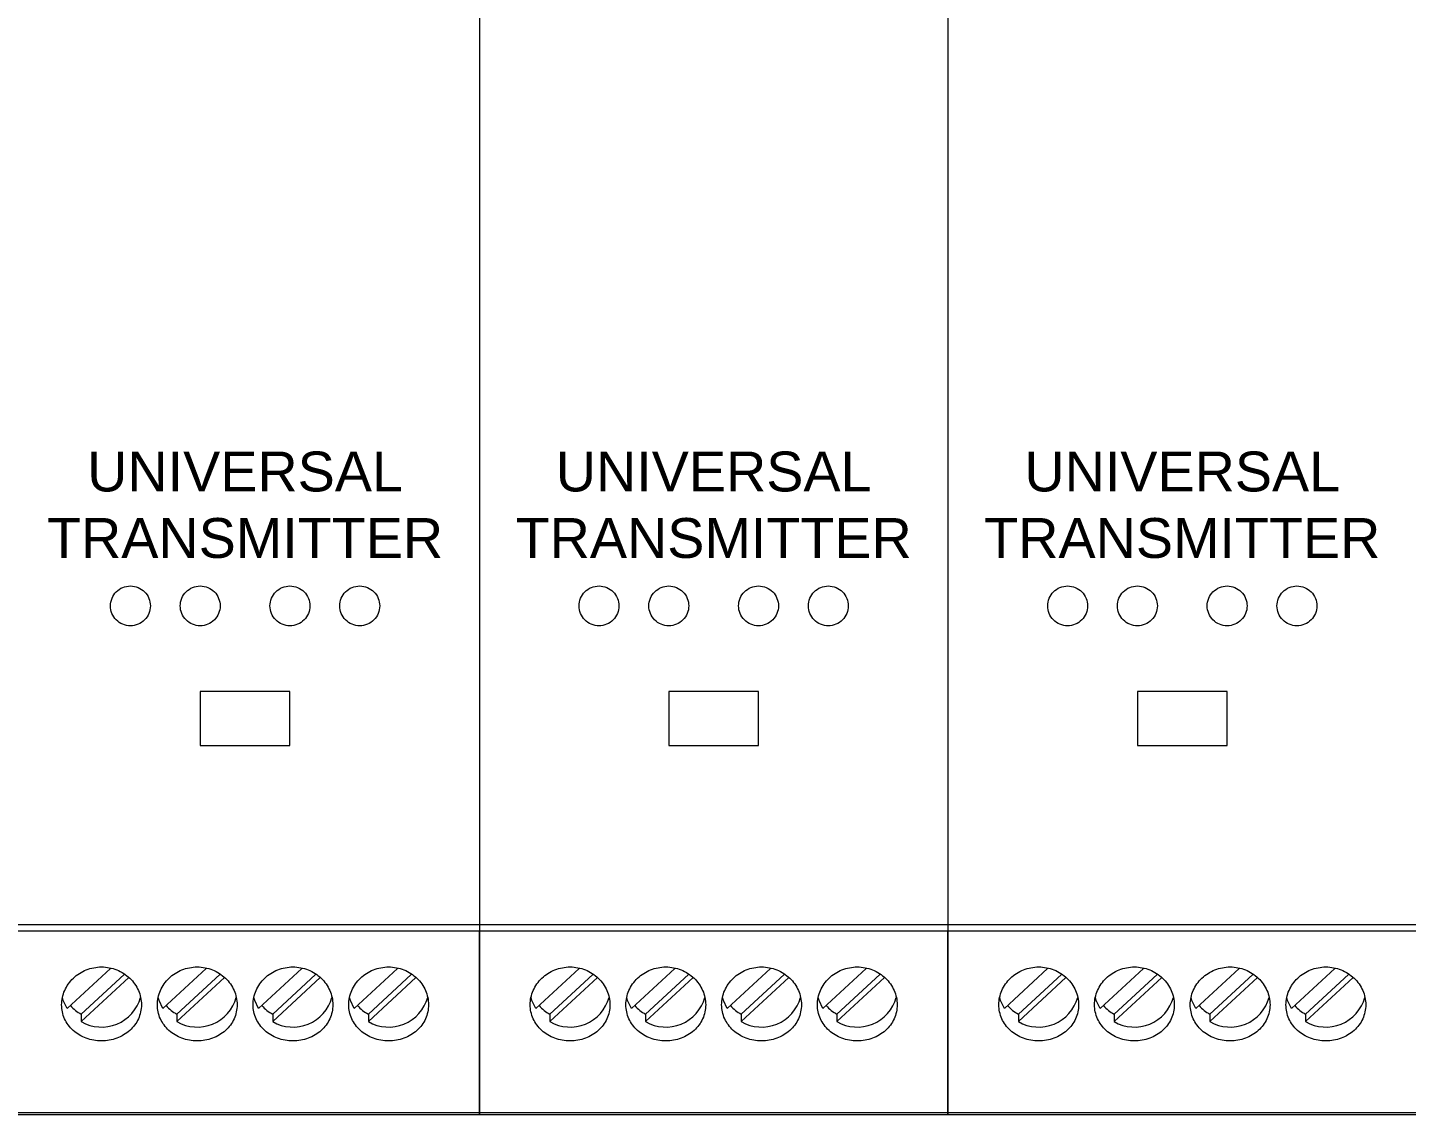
# Model space of a CAD drawing. Header units: millimetres. Extents: x 4137 to 6698, y 1400 to 3585.
# Drawn here: x 5563 to 5632.1, y 2436.8 to 2491.3 of the extents above; entities that cross this region are included whole.
import ezdxf

# ---------------------------------------------------------------- set-up
doc = ezdxf.new("R2010")
doc.units = ezdxf.units.MM
doc.layers.add('000-PI-Oprema', color=30, linetype='Continuous', lineweight=5)
doc.styles.get("Standard").update_dxf_attribs({"font": 'arial.ttf'})

msp = doc.modelspace()

# ---------------------------------------------------------------- linework, layer by layer
at = {"layer": '000-PI-Oprema', "color": 0, "linetype": 'ByBlock', "lineweight": 0}
for p, q in [((5585.645, 2525.704), (5585.645, 2446.278)), ((5585.645, 2525.704), (5585.645, 2446.278)), ((5609.145, 2525.704), (5609.145, 2446.278)), ((5609.145, 2525.704), (5609.145, 2446.278)), ((5576.145, 2457.978), (5571.645, 2457.978)), ((5571.645, 2457.978), (5571.645, 2455.278)), ((5576.145, 2455.278), (5576.145, 2457.978)), ((5599.645, 2457.978), (5595.145, 2457.978)), ((5595.145, 2457.978), (5595.145, 2455.278)), ((5599.645, 2455.278), (5599.645, 2457.978)), ((5623.145, 2457.978), (5618.645, 2457.978)), ((5618.645, 2457.978), (5618.645, 2455.278)), ((5623.145, 2455.278), (5623.145, 2457.978)), ((5571.645, 2455.278), (5576.145, 2455.278)), ((5595.145, 2455.278), (5599.645, 2455.278)), ((5618.645, 2455.278), (5623.145, 2455.278)), ((5585.645, 2446.278), (5562.145, 2446.278)), ((5562.145, 2445.978), (5585.645, 2445.978)), ((5585.645, 2446.278), (5585.645, 2445.978)), ((5609.145, 2446.278), (5585.645, 2446.278)), ((5585.645, 2446.278), (5585.645, 2445.978)), ((5585.645, 2436.878), (5585.645, 2445.978)), ((5585.645, 2445.978), (5585.645, 2436.878)), ((5585.645, 2445.978), (5609.145, 2445.978)), ((5609.145, 2446.278), (5609.145, 2445.978)), ((5632.645, 2446.278), (5609.145, 2446.278)), ((5609.145, 2446.278), (5609.145, 2445.978)), ((5609.145, 2436.878), (5609.145, 2445.978)), ((5609.145, 2445.978), (5609.145, 2436.878)), ((5609.145, 2445.978), (5632.645, 2445.978)), ((5564.972, 2442.085), (5567.143, 2444.098)), ((5567.831, 2443.799), (5565.679, 2441.804)), ((5569.772, 2442.085), (5571.943, 2444.098)), ((5572.631, 2443.799), (5570.479, 2441.804)), ((5574.572, 2442.085), (5576.743, 2444.098)), ((5577.431, 2443.799), (5575.279, 2441.804)), ((5579.372, 2442.085), (5581.543, 2444.098)), ((5582.231, 2443.799), (5580.079, 2441.804)), ((5588.472, 2442.085), (5590.643, 2444.098)), ((5591.331, 2443.799), (5589.179, 2441.804)), ((5593.272, 2442.085), (5595.443, 2444.098)), ((5596.131, 2443.799), (5593.979, 2441.804)), ((5598.072, 2442.085), (5600.243, 2444.098)), ((5600.931, 2443.799), (5598.779, 2441.804)), ((5602.872, 2442.085), (5605.043, 2444.098)), ((5605.731, 2443.799), (5603.579, 2441.804)), ((5611.972, 2442.085), (5614.143, 2444.098)), ((5614.831, 2443.799), (5612.679, 2441.804)), ((5616.772, 2442.085), (5618.943, 2444.098)), ((5619.631, 2443.799), (5617.479, 2441.804)), ((5621.572, 2442.085), (5623.743, 2444.098)), ((5624.431, 2443.799), (5622.279, 2441.804)), ((5626.372, 2442.085), (5628.543, 2444.098)), ((5629.231, 2443.799), (5627.079, 2441.804)), ((5568.064, 2443.641), (5565.679, 2441.43)), ((5572.864, 2443.641), (5570.479, 2441.43)), ((5577.664, 2443.641), (5575.279, 2441.43)), ((5582.464, 2443.641), (5580.079, 2441.43)), ((5591.564, 2443.641), (5589.179, 2441.43)), ((5596.364, 2443.641), (5593.979, 2441.43)), ((5601.164, 2443.641), (5598.779, 2441.43)), ((5605.964, 2443.641), (5603.579, 2441.43)), ((5615.064, 2443.641), (5612.679, 2441.43)), ((5619.864, 2443.641), (5617.479, 2441.43)), ((5624.664, 2443.641), (5622.279, 2441.43)), ((5629.464, 2443.641), (5627.079, 2441.43)), ((5565.679, 2441.804), (5565.679, 2441.43)), ((5570.479, 2441.804), (5570.479, 2441.43)), ((5575.279, 2441.804), (5575.279, 2441.43)), ((5580.079, 2441.804), (5580.079, 2441.43)), ((5589.179, 2441.804), (5589.179, 2441.43)), ((5593.979, 2441.804), (5593.979, 2441.43)), ((5598.779, 2441.804), (5598.779, 2441.43)), ((5603.579, 2441.804), (5603.579, 2441.43)), ((5612.679, 2441.804), (5612.679, 2441.43)), ((5617.479, 2441.804), (5617.479, 2441.43)), ((5622.279, 2441.804), (5622.279, 2441.43)), ((5627.079, 2441.804), (5627.079, 2441.43)), ((5562.145, 2436.878), (5585.645, 2436.878)), ((5585.645, 2436.778), (5585.645, 2436.878)), ((5585.645, 2436.878), (5609.145, 2436.878)), ((5585.645, 2436.878), (5585.645, 2436.778)), ((5609.145, 2436.778), (5609.145, 2436.878)), ((5609.145, 2436.878), (5632.645, 2436.878)), ((5609.145, 2436.878), (5609.145, 2436.778)), ((5562.145, 2436.778), (5585.645, 2436.778)), ((5585.645, 2436.778), (5609.145, 2436.778)), ((5609.145, 2436.778), (5632.645, 2436.778))]:
    msp.add_line(p, q, dxfattribs=at)
at = {"layer": '000-PI-Oprema', "color": 0, "linetype": 'ByBlock', "lineweight": 0, "flags": 128}
for points in [[(5564.972, 2442.085), (5564.78, 2442.491), (5564.739, 2442.642)], [(5569.772, 2442.085), (5569.58, 2442.491), (5569.539, 2442.642)], [(5574.572, 2442.085), (5574.38, 2442.491), (5574.339, 2442.642)], [(5579.372, 2442.085), (5579.18, 2442.491), (5579.139, 2442.642)], [(5588.472, 2442.085), (5588.28, 2442.491), (5588.239, 2442.642)], [(5593.272, 2442.085), (5593.08, 2442.491), (5593.039, 2442.642)], [(5598.072, 2442.085), (5597.88, 2442.491), (5597.839, 2442.642)], [(5602.872, 2442.085), (5602.68, 2442.491), (5602.639, 2442.642)], [(5611.972, 2442.085), (5611.78, 2442.491), (5611.739, 2442.642)], [(5616.772, 2442.085), (5616.58, 2442.491), (5616.539, 2442.642)], [(5621.572, 2442.085), (5621.38, 2442.491), (5621.339, 2442.642)], [(5626.372, 2442.085), (5626.18, 2442.491), (5626.139, 2442.642)]]:
    msp.add_lwpolyline(points, dxfattribs=at)
at = {"layer": '000-PI-Oprema', "color": 0, "linetype": 'ByBlock', "lineweight": 0}
for centre, radius, start, end in [((5566.693, 2443.193), 2.034, 240.1007, 344.49957), ((5571.493, 2443.193), 2.034, 240.1007, 344.49957), ((5576.293, 2443.193), 2.034, 240.1007, 344.49957), ((5581.093, 2443.193), 2.034, 240.1007, 344.49957), ((5590.193, 2443.193), 2.034, 240.1007, 344.49957), ((5594.993, 2443.193), 2.034, 240.1007, 344.49957), ((5599.793, 2443.193), 2.034, 240.1007, 344.49957), ((5604.593, 2443.193), 2.034, 240.1007, 344.49957), ((5613.693, 2443.193), 2.034, 240.1007, 344.49957), ((5618.493, 2443.193), 2.034, 240.1007, 344.49957), ((5623.293, 2443.193), 2.034, 240.1007, 344.49957), ((5628.093, 2443.193), 2.034, 240.1007, 344.49957), ((5566.617, 2443.53), 1.964, 221.10603, 241.47408), ((5571.417, 2443.53), 1.964, 221.10603, 241.47408), ((5576.217, 2443.53), 1.964, 221.10603, 241.47408), ((5581.017, 2443.53), 1.964, 221.10603, 241.47408), ((5590.117, 2443.53), 1.964, 221.10603, 241.47408), ((5594.917, 2443.53), 1.964, 221.10603, 241.47408), ((5599.717, 2443.53), 1.964, 221.10603, 241.47408), ((5604.517, 2443.53), 1.964, 221.10603, 241.47408), ((5613.617, 2443.53), 1.964, 221.10603, 241.47408), ((5618.417, 2443.53), 1.964, 221.10603, 241.47408), ((5623.217, 2443.53), 1.964, 221.10603, 241.47408), ((5628.017, 2443.53), 1.964, 221.10603, 241.47408)]:
    msp.add_arc(centre, radius, start, end, dxfattribs=at)
for points, knots in [([(5567.145, 2462.278), (5567.145, 2462.147), (5567.17, 2462.018), (5567.27, 2461.777), (5567.343, 2461.666), (5567.527, 2461.481), (5567.638, 2461.406), (5567.88, 2461.305), (5568.013, 2461.278), (5568.275, 2461.278), (5568.407, 2461.304), (5568.65, 2461.405), (5568.761, 2461.479), (5568.947, 2461.666), (5569.02, 2461.776), (5569.119, 2462.018), (5569.145, 2462.148), (5569.145, 2462.407), (5569.119, 2462.537), (5569.021, 2462.777), (5568.947, 2462.889), (5568.764, 2463.074), (5568.653, 2463.15), (5568.41, 2463.251), (5568.279, 2463.278), (5568.014, 2463.278), (5567.883, 2463.252), (5567.639, 2463.151), (5567.528, 2463.076), (5567.252, 2462.798), (5567.145, 2462.54), (5567.145, 2462.278)], [0, 0, 0, 0, 0.0625, 0.0625, 0.125, 0.125, 0.1875, 0.1875, 0.25, 0.25, 0.3125, 0.3125, 0.375, 0.375, 0.4375, 0.4375, 0.5, 0.5, 0.5625, 0.5625, 0.625, 0.625, 0.6875, 0.6875, 0.75, 0.75, 0.8125, 0.8125, 0.875, 0.875, 1, 1, 1, 1]), ([(5570.645, 2462.278), (5570.645, 2462.147), (5570.67, 2462.018), (5570.77, 2461.777), (5570.843, 2461.666), (5571.027, 2461.481), (5571.138, 2461.406), (5571.38, 2461.305), (5571.513, 2461.278), (5571.775, 2461.278), (5571.907, 2461.304), (5572.15, 2461.405), (5572.261, 2461.479), (5572.447, 2461.666), (5572.52, 2461.776), (5572.619, 2462.018), (5572.645, 2462.148), (5572.645, 2462.407), (5572.619, 2462.537), (5572.521, 2462.777), (5572.447, 2462.889), (5572.264, 2463.074), (5572.153, 2463.15), (5571.91, 2463.251), (5571.779, 2463.278), (5571.514, 2463.278), (5571.383, 2463.252), (5571.139, 2463.151), (5571.028, 2463.076), (5570.752, 2462.798), (5570.645, 2462.54), (5570.645, 2462.278)], [0, 0, 0, 0, 0.0625, 0.0625, 0.125, 0.125, 0.1875, 0.1875, 0.25, 0.25, 0.3125, 0.3125, 0.375, 0.375, 0.4375, 0.4375, 0.5, 0.5, 0.5625, 0.5625, 0.625, 0.625, 0.6875, 0.6875, 0.75, 0.75, 0.8125, 0.8125, 0.875, 0.875, 1, 1, 1, 1]), ([(5575.145, 2462.278), (5575.145, 2462.147), (5575.17, 2462.018), (5575.27, 2461.777), (5575.343, 2461.666), (5575.527, 2461.481), (5575.638, 2461.406), (5575.88, 2461.305), (5576.013, 2461.278), (5576.275, 2461.278), (5576.407, 2461.304), (5576.65, 2461.405), (5576.761, 2461.479), (5576.947, 2461.666), (5577.02, 2461.776), (5577.119, 2462.018), (5577.145, 2462.148), (5577.145, 2462.407), (5577.119, 2462.537), (5577.021, 2462.777), (5576.947, 2462.889), (5576.764, 2463.074), (5576.653, 2463.15), (5576.41, 2463.251), (5576.279, 2463.278), (5576.014, 2463.278), (5575.883, 2463.252), (5575.639, 2463.151), (5575.528, 2463.076), (5575.252, 2462.798), (5575.145, 2462.54), (5575.145, 2462.278)], [0, 0, 0, 0, 0.0625, 0.0625, 0.125, 0.125, 0.1875, 0.1875, 0.25, 0.25, 0.3125, 0.3125, 0.375, 0.375, 0.4375, 0.4375, 0.5, 0.5, 0.5625, 0.5625, 0.625, 0.625, 0.6875, 0.6875, 0.75, 0.75, 0.8125, 0.8125, 0.875, 0.875, 1, 1, 1, 1]), ([(5578.645, 2462.278), (5578.645, 2462.147), (5578.67, 2462.018), (5578.77, 2461.777), (5578.843, 2461.666), (5579.027, 2461.481), (5579.138, 2461.406), (5579.38, 2461.305), (5579.513, 2461.278), (5579.775, 2461.278), (5579.907, 2461.304), (5580.15, 2461.405), (5580.261, 2461.479), (5580.447, 2461.666), (5580.52, 2461.776), (5580.619, 2462.018), (5580.645, 2462.148), (5580.645, 2462.407), (5580.619, 2462.537), (5580.521, 2462.777), (5580.447, 2462.889), (5580.264, 2463.074), (5580.153, 2463.15), (5579.91, 2463.251), (5579.779, 2463.278), (5579.514, 2463.278), (5579.383, 2463.252), (5579.139, 2463.151), (5579.028, 2463.076), (5578.752, 2462.798), (5578.645, 2462.54), (5578.645, 2462.278)], [0, 0, 0, 0, 0.0625, 0.0625, 0.125, 0.125, 0.1875, 0.1875, 0.25, 0.25, 0.3125, 0.3125, 0.375, 0.375, 0.4375, 0.4375, 0.5, 0.5, 0.5625, 0.5625, 0.625, 0.625, 0.6875, 0.6875, 0.75, 0.75, 0.8125, 0.8125, 0.875, 0.875, 1, 1, 1, 1]), ([(5590.645, 2462.278), (5590.645, 2462.147), (5590.67, 2462.018), (5590.77, 2461.777), (5590.843, 2461.666), (5591.027, 2461.481), (5591.138, 2461.406), (5591.38, 2461.305), (5591.513, 2461.278), (5591.775, 2461.278), (5591.907, 2461.304), (5592.15, 2461.405), (5592.261, 2461.479), (5592.447, 2461.666), (5592.52, 2461.776), (5592.619, 2462.018), (5592.645, 2462.148), (5592.645, 2462.407), (5592.619, 2462.537), (5592.521, 2462.777), (5592.447, 2462.889), (5592.264, 2463.074), (5592.153, 2463.15), (5591.91, 2463.251), (5591.779, 2463.278), (5591.514, 2463.278), (5591.383, 2463.252), (5591.139, 2463.151), (5591.028, 2463.076), (5590.752, 2462.798), (5590.645, 2462.54), (5590.645, 2462.278)], [0, 0, 0, 0, 0.0625, 0.0625, 0.125, 0.125, 0.1875, 0.1875, 0.25, 0.25, 0.3125, 0.3125, 0.375, 0.375, 0.4375, 0.4375, 0.5, 0.5, 0.5625, 0.5625, 0.625, 0.625, 0.6875, 0.6875, 0.75, 0.75, 0.8125, 0.8125, 0.875, 0.875, 1, 1, 1, 1]), ([(5594.145, 2462.278), (5594.145, 2462.147), (5594.17, 2462.018), (5594.27, 2461.777), (5594.343, 2461.666), (5594.527, 2461.481), (5594.638, 2461.406), (5594.88, 2461.305), (5595.013, 2461.278), (5595.275, 2461.278), (5595.407, 2461.304), (5595.65, 2461.405), (5595.761, 2461.479), (5595.947, 2461.666), (5596.02, 2461.776), (5596.119, 2462.018), (5596.145, 2462.148), (5596.145, 2462.407), (5596.119, 2462.537), (5596.021, 2462.777), (5595.947, 2462.889), (5595.764, 2463.074), (5595.653, 2463.15), (5595.41, 2463.251), (5595.279, 2463.278), (5595.014, 2463.278), (5594.883, 2463.252), (5594.639, 2463.151), (5594.528, 2463.076), (5594.252, 2462.798), (5594.145, 2462.54), (5594.145, 2462.278)], [0, 0, 0, 0, 0.0625, 0.0625, 0.125, 0.125, 0.1875, 0.1875, 0.25, 0.25, 0.3125, 0.3125, 0.375, 0.375, 0.4375, 0.4375, 0.5, 0.5, 0.5625, 0.5625, 0.625, 0.625, 0.6875, 0.6875, 0.75, 0.75, 0.8125, 0.8125, 0.875, 0.875, 1, 1, 1, 1]), ([(5598.645, 2462.278), (5598.645, 2462.147), (5598.67, 2462.018), (5598.77, 2461.777), (5598.843, 2461.666), (5599.027, 2461.481), (5599.138, 2461.406), (5599.38, 2461.305), (5599.513, 2461.278), (5599.775, 2461.278), (5599.907, 2461.304), (5600.15, 2461.405), (5600.261, 2461.479), (5600.447, 2461.666), (5600.52, 2461.776), (5600.619, 2462.018), (5600.645, 2462.148), (5600.645, 2462.407), (5600.619, 2462.537), (5600.521, 2462.777), (5600.447, 2462.889), (5600.264, 2463.074), (5600.153, 2463.15), (5599.91, 2463.251), (5599.779, 2463.278), (5599.514, 2463.278), (5599.383, 2463.252), (5599.139, 2463.151), (5599.028, 2463.076), (5598.752, 2462.798), (5598.645, 2462.54), (5598.645, 2462.278)], [0, 0, 0, 0, 0.0625, 0.0625, 0.125, 0.125, 0.1875, 0.1875, 0.25, 0.25, 0.3125, 0.3125, 0.375, 0.375, 0.4375, 0.4375, 0.5, 0.5, 0.5625, 0.5625, 0.625, 0.625, 0.6875, 0.6875, 0.75, 0.75, 0.8125, 0.8125, 0.875, 0.875, 1, 1, 1, 1]), ([(5602.145, 2462.278), (5602.145, 2462.147), (5602.17, 2462.018), (5602.27, 2461.777), (5602.343, 2461.666), (5602.527, 2461.481), (5602.638, 2461.406), (5602.88, 2461.305), (5603.013, 2461.278), (5603.275, 2461.278), (5603.407, 2461.304), (5603.65, 2461.405), (5603.761, 2461.479), (5603.947, 2461.666), (5604.02, 2461.776), (5604.119, 2462.018), (5604.145, 2462.148), (5604.145, 2462.407), (5604.119, 2462.537), (5604.021, 2462.777), (5603.947, 2462.889), (5603.764, 2463.074), (5603.653, 2463.15), (5603.41, 2463.251), (5603.279, 2463.278), (5603.014, 2463.278), (5602.883, 2463.252), (5602.639, 2463.151), (5602.528, 2463.076), (5602.252, 2462.798), (5602.145, 2462.54), (5602.145, 2462.278)], [0, 0, 0, 0, 0.0625, 0.0625, 0.125, 0.125, 0.1875, 0.1875, 0.25, 0.25, 0.3125, 0.3125, 0.375, 0.375, 0.4375, 0.4375, 0.5, 0.5, 0.5625, 0.5625, 0.625, 0.625, 0.6875, 0.6875, 0.75, 0.75, 0.8125, 0.8125, 0.875, 0.875, 1, 1, 1, 1]), ([(5614.145, 2462.278), (5614.145, 2462.147), (5614.17, 2462.018), (5614.27, 2461.777), (5614.343, 2461.666), (5614.527, 2461.481), (5614.638, 2461.406), (5614.88, 2461.305), (5615.013, 2461.278), (5615.275, 2461.278), (5615.407, 2461.304), (5615.65, 2461.405), (5615.761, 2461.479), (5615.947, 2461.666), (5616.02, 2461.776), (5616.119, 2462.018), (5616.145, 2462.148), (5616.145, 2462.407), (5616.119, 2462.537), (5616.021, 2462.777), (5615.947, 2462.889), (5615.764, 2463.074), (5615.653, 2463.15), (5615.41, 2463.251), (5615.279, 2463.278), (5615.014, 2463.278), (5614.883, 2463.252), (5614.639, 2463.151), (5614.528, 2463.076), (5614.252, 2462.798), (5614.145, 2462.54), (5614.145, 2462.278)], [0, 0, 0, 0, 0.0625, 0.0625, 0.125, 0.125, 0.1875, 0.1875, 0.25, 0.25, 0.3125, 0.3125, 0.375, 0.375, 0.4375, 0.4375, 0.5, 0.5, 0.5625, 0.5625, 0.625, 0.625, 0.6875, 0.6875, 0.75, 0.75, 0.8125, 0.8125, 0.875, 0.875, 1, 1, 1, 1]), ([(5617.645, 2462.278), (5617.645, 2462.147), (5617.67, 2462.018), (5617.77, 2461.777), (5617.843, 2461.666), (5618.027, 2461.481), (5618.138, 2461.406), (5618.38, 2461.305), (5618.513, 2461.278), (5618.775, 2461.278), (5618.907, 2461.304), (5619.15, 2461.405), (5619.261, 2461.479), (5619.447, 2461.666), (5619.52, 2461.776), (5619.619, 2462.018), (5619.645, 2462.148), (5619.645, 2462.407), (5619.619, 2462.537), (5619.521, 2462.777), (5619.447, 2462.889), (5619.264, 2463.074), (5619.153, 2463.15), (5618.91, 2463.251), (5618.779, 2463.278), (5618.514, 2463.278), (5618.383, 2463.252), (5618.139, 2463.151), (5618.028, 2463.076), (5617.752, 2462.798), (5617.645, 2462.54), (5617.645, 2462.278)], [0, 0, 0, 0, 0.0625, 0.0625, 0.125, 0.125, 0.1875, 0.1875, 0.25, 0.25, 0.3125, 0.3125, 0.375, 0.375, 0.4375, 0.4375, 0.5, 0.5, 0.5625, 0.5625, 0.625, 0.625, 0.6875, 0.6875, 0.75, 0.75, 0.8125, 0.8125, 0.875, 0.875, 1, 1, 1, 1]), ([(5622.145, 2462.278), (5622.145, 2462.147), (5622.17, 2462.018), (5622.27, 2461.777), (5622.343, 2461.666), (5622.527, 2461.481), (5622.638, 2461.406), (5622.88, 2461.305), (5623.013, 2461.278), (5623.275, 2461.278), (5623.407, 2461.304), (5623.65, 2461.405), (5623.761, 2461.479), (5623.947, 2461.666), (5624.02, 2461.776), (5624.119, 2462.018), (5624.145, 2462.148), (5624.145, 2462.407), (5624.119, 2462.537), (5624.021, 2462.777), (5623.947, 2462.889), (5623.764, 2463.074), (5623.653, 2463.15), (5623.41, 2463.251), (5623.279, 2463.278), (5623.014, 2463.278), (5622.883, 2463.252), (5622.639, 2463.151), (5622.528, 2463.076), (5622.252, 2462.798), (5622.145, 2462.54), (5622.145, 2462.278)], [0, 0, 0, 0, 0.0625, 0.0625, 0.125, 0.125, 0.1875, 0.1875, 0.25, 0.25, 0.3125, 0.3125, 0.375, 0.375, 0.4375, 0.4375, 0.5, 0.5, 0.5625, 0.5625, 0.625, 0.625, 0.6875, 0.6875, 0.75, 0.75, 0.8125, 0.8125, 0.875, 0.875, 1, 1, 1, 1]), ([(5625.645, 2462.278), (5625.645, 2462.147), (5625.67, 2462.018), (5625.77, 2461.777), (5625.843, 2461.666), (5626.027, 2461.481), (5626.138, 2461.406), (5626.38, 2461.305), (5626.513, 2461.278), (5626.775, 2461.278), (5626.907, 2461.304), (5627.15, 2461.405), (5627.261, 2461.479), (5627.447, 2461.666), (5627.52, 2461.776), (5627.619, 2462.018), (5627.645, 2462.148), (5627.645, 2462.407), (5627.619, 2462.537), (5627.521, 2462.777), (5627.447, 2462.889), (5627.264, 2463.074), (5627.153, 2463.15), (5626.91, 2463.251), (5626.779, 2463.278), (5626.514, 2463.278), (5626.383, 2463.252), (5626.139, 2463.151), (5626.028, 2463.076), (5625.752, 2462.798), (5625.645, 2462.54), (5625.645, 2462.278)], [0, 0, 0, 0, 0.0625, 0.0625, 0.125, 0.125, 0.1875, 0.1875, 0.25, 0.25, 0.3125, 0.3125, 0.375, 0.375, 0.4375, 0.4375, 0.5, 0.5, 0.5625, 0.5625, 0.625, 0.625, 0.6875, 0.6875, 0.75, 0.75, 0.8125, 0.8125, 0.875, 0.875, 1, 1, 1, 1]), ([(5566.695, 2440.464), (5566.827, 2440.464), (5566.957, 2440.476), (5567.213, 2440.521), (5567.34, 2440.555), (5567.582, 2440.645), (5567.697, 2440.699), (5567.914, 2440.829), (5568.017, 2440.905), (5568.294, 2441.153), (5568.443, 2441.354), (5568.642, 2441.793), (5568.695, 2442.035), (5568.695, 2442.398), (5568.682, 2442.522), (5568.631, 2442.762), (5568.593, 2442.879), (5568.493, 2443.107), (5568.43, 2443.218), (5568.286, 2443.424), (5568.203, 2443.52), (5568.016, 2443.699), (5567.916, 2443.778), (5567.699, 2443.917), (5567.582, 2443.977), (5567.34, 2444.074), (5567.215, 2444.111), (5566.959, 2444.161), (5566.826, 2444.173), (5566.435, 2444.173), (5566.171, 2444.123), (5565.69, 2443.93), (5565.467, 2443.787), (5565.19, 2443.523), (5565.105, 2443.425), (5564.96, 2443.219), (5564.898, 2443.11), (5564.798, 2442.882), (5564.759, 2442.763), (5564.708, 2442.524), (5564.695, 2442.402), (5564.695, 2442.157), (5564.708, 2442.037), (5564.758, 2441.802), (5564.797, 2441.686), (5564.897, 2441.465), (5564.958, 2441.361), (5565.103, 2441.164), (5565.187, 2441.071), (5565.464, 2440.822), (5565.687, 2440.689), (5566.168, 2440.512), (5566.43, 2440.464), (5566.695, 2440.464)], [0, 0, 0, 0, 0.03125, 0.03125, 0.0625, 0.0625, 0.09375, 0.09375, 0.125, 0.125, 0.1875, 0.1875, 0.25, 0.25, 0.28125, 0.28125, 0.3125, 0.3125, 0.34375, 0.34375, 0.375, 0.375, 0.40625, 0.40625, 0.4375, 0.4375, 0.46875, 0.46875, 0.5, 0.5, 0.5625, 0.5625, 0.625, 0.625, 0.65625, 0.65625, 0.6875, 0.6875, 0.71875, 0.71875, 0.75, 0.75, 0.78125, 0.78125, 0.8125, 0.8125, 0.84375, 0.84375, 0.875, 0.875, 0.9375, 0.9375, 1, 1, 1, 1]), ([(5571.495, 2440.464), (5571.627, 2440.464), (5571.757, 2440.476), (5572.013, 2440.521), (5572.14, 2440.555), (5572.382, 2440.645), (5572.497, 2440.699), (5572.714, 2440.829), (5572.817, 2440.905), (5573.094, 2441.153), (5573.243, 2441.354), (5573.442, 2441.793), (5573.495, 2442.035), (5573.495, 2442.398), (5573.482, 2442.522), (5573.431, 2442.762), (5573.393, 2442.879), (5573.293, 2443.107), (5573.23, 2443.218), (5573.086, 2443.424), (5573.003, 2443.52), (5572.816, 2443.699), (5572.716, 2443.778), (5572.499, 2443.917), (5572.382, 2443.977), (5572.14, 2444.074), (5572.015, 2444.111), (5571.759, 2444.161), (5571.626, 2444.173), (5571.235, 2444.173), (5570.971, 2444.123), (5570.49, 2443.93), (5570.267, 2443.787), (5569.99, 2443.523), (5569.905, 2443.425), (5569.76, 2443.219), (5569.698, 2443.11), (5569.598, 2442.882), (5569.559, 2442.763), (5569.508, 2442.524), (5569.495, 2442.402), (5569.495, 2442.157), (5569.508, 2442.037), (5569.558, 2441.802), (5569.597, 2441.686), (5569.697, 2441.465), (5569.758, 2441.361), (5569.903, 2441.164), (5569.987, 2441.071), (5570.264, 2440.822), (5570.487, 2440.689), (5570.968, 2440.512), (5571.23, 2440.464), (5571.495, 2440.464)], [0, 0, 0, 0, 0.03125, 0.03125, 0.0625, 0.0625, 0.09375, 0.09375, 0.125, 0.125, 0.1875, 0.1875, 0.25, 0.25, 0.28125, 0.28125, 0.3125, 0.3125, 0.34375, 0.34375, 0.375, 0.375, 0.40625, 0.40625, 0.4375, 0.4375, 0.46875, 0.46875, 0.5, 0.5, 0.5625, 0.5625, 0.625, 0.625, 0.65625, 0.65625, 0.6875, 0.6875, 0.71875, 0.71875, 0.75, 0.75, 0.78125, 0.78125, 0.8125, 0.8125, 0.84375, 0.84375, 0.875, 0.875, 0.9375, 0.9375, 1, 1, 1, 1]), ([(5576.295, 2440.464), (5576.427, 2440.464), (5576.557, 2440.476), (5576.813, 2440.521), (5576.94, 2440.555), (5577.182, 2440.645), (5577.297, 2440.699), (5577.514, 2440.829), (5577.617, 2440.905), (5577.894, 2441.153), (5578.043, 2441.354), (5578.242, 2441.793), (5578.295, 2442.035), (5578.295, 2442.398), (5578.282, 2442.522), (5578.231, 2442.762), (5578.193, 2442.879), (5578.093, 2443.107), (5578.03, 2443.218), (5577.886, 2443.424), (5577.803, 2443.52), (5577.616, 2443.699), (5577.516, 2443.778), (5577.299, 2443.917), (5577.182, 2443.977), (5576.94, 2444.074), (5576.815, 2444.111), (5576.559, 2444.161), (5576.426, 2444.173), (5576.035, 2444.173), (5575.771, 2444.123), (5575.29, 2443.93), (5575.067, 2443.787), (5574.79, 2443.523), (5574.705, 2443.425), (5574.56, 2443.219), (5574.498, 2443.11), (5574.398, 2442.882), (5574.359, 2442.763), (5574.308, 2442.524), (5574.295, 2442.402), (5574.295, 2442.157), (5574.308, 2442.037), (5574.358, 2441.802), (5574.397, 2441.686), (5574.497, 2441.465), (5574.558, 2441.361), (5574.703, 2441.164), (5574.787, 2441.071), (5575.064, 2440.822), (5575.287, 2440.689), (5575.768, 2440.512), (5576.03, 2440.464), (5576.295, 2440.464)], [0, 0, 0, 0, 0.03125, 0.03125, 0.0625, 0.0625, 0.09375, 0.09375, 0.125, 0.125, 0.1875, 0.1875, 0.25, 0.25, 0.28125, 0.28125, 0.3125, 0.3125, 0.34375, 0.34375, 0.375, 0.375, 0.40625, 0.40625, 0.4375, 0.4375, 0.46875, 0.46875, 0.5, 0.5, 0.5625, 0.5625, 0.625, 0.625, 0.65625, 0.65625, 0.6875, 0.6875, 0.71875, 0.71875, 0.75, 0.75, 0.78125, 0.78125, 0.8125, 0.8125, 0.84375, 0.84375, 0.875, 0.875, 0.9375, 0.9375, 1, 1, 1, 1]), ([(5581.095, 2440.464), (5581.227, 2440.464), (5581.357, 2440.476), (5581.613, 2440.521), (5581.74, 2440.555), (5581.982, 2440.645), (5582.097, 2440.699), (5582.314, 2440.829), (5582.417, 2440.905), (5582.694, 2441.153), (5582.843, 2441.354), (5583.042, 2441.793), (5583.095, 2442.035), (5583.095, 2442.398), (5583.082, 2442.522), (5583.031, 2442.762), (5582.993, 2442.879), (5582.893, 2443.107), (5582.83, 2443.218), (5582.686, 2443.424), (5582.603, 2443.52), (5582.416, 2443.699), (5582.316, 2443.778), (5582.099, 2443.917), (5581.982, 2443.977), (5581.74, 2444.074), (5581.615, 2444.111), (5581.359, 2444.161), (5581.226, 2444.173), (5580.835, 2444.173), (5580.571, 2444.123), (5580.09, 2443.93), (5579.867, 2443.787), (5579.59, 2443.523), (5579.505, 2443.425), (5579.36, 2443.219), (5579.298, 2443.11), (5579.198, 2442.882), (5579.159, 2442.763), (5579.108, 2442.524), (5579.095, 2442.402), (5579.095, 2442.157), (5579.108, 2442.037), (5579.158, 2441.802), (5579.197, 2441.686), (5579.297, 2441.465), (5579.358, 2441.361), (5579.503, 2441.164), (5579.587, 2441.071), (5579.864, 2440.822), (5580.087, 2440.689), (5580.568, 2440.512), (5580.83, 2440.464), (5581.095, 2440.464)], [0, 0, 0, 0, 0.03125, 0.03125, 0.0625, 0.0625, 0.09375, 0.09375, 0.125, 0.125, 0.1875, 0.1875, 0.25, 0.25, 0.28125, 0.28125, 0.3125, 0.3125, 0.34375, 0.34375, 0.375, 0.375, 0.40625, 0.40625, 0.4375, 0.4375, 0.46875, 0.46875, 0.5, 0.5, 0.5625, 0.5625, 0.625, 0.625, 0.65625, 0.65625, 0.6875, 0.6875, 0.71875, 0.71875, 0.75, 0.75, 0.78125, 0.78125, 0.8125, 0.8125, 0.84375, 0.84375, 0.875, 0.875, 0.9375, 0.9375, 1, 1, 1, 1]), ([(5590.195, 2440.464), (5590.327, 2440.464), (5590.457, 2440.476), (5590.713, 2440.521), (5590.84, 2440.555), (5591.082, 2440.645), (5591.197, 2440.699), (5591.414, 2440.829), (5591.517, 2440.905), (5591.794, 2441.153), (5591.943, 2441.354), (5592.142, 2441.793), (5592.195, 2442.035), (5592.195, 2442.398), (5592.182, 2442.522), (5592.131, 2442.762), (5592.093, 2442.879), (5591.993, 2443.107), (5591.93, 2443.218), (5591.786, 2443.424), (5591.703, 2443.52), (5591.516, 2443.699), (5591.416, 2443.778), (5591.199, 2443.917), (5591.082, 2443.977), (5590.84, 2444.074), (5590.715, 2444.111), (5590.459, 2444.161), (5590.326, 2444.173), (5589.935, 2444.173), (5589.671, 2444.123), (5589.19, 2443.93), (5588.967, 2443.787), (5588.69, 2443.523), (5588.605, 2443.425), (5588.46, 2443.219), (5588.398, 2443.11), (5588.298, 2442.882), (5588.259, 2442.763), (5588.208, 2442.524), (5588.195, 2442.402), (5588.195, 2442.157), (5588.208, 2442.037), (5588.258, 2441.802), (5588.297, 2441.686), (5588.397, 2441.465), (5588.458, 2441.361), (5588.603, 2441.164), (5588.687, 2441.071), (5588.964, 2440.822), (5589.187, 2440.689), (5589.668, 2440.512), (5589.93, 2440.464), (5590.195, 2440.464)], [0, 0, 0, 0, 0.03125, 0.03125, 0.0625, 0.0625, 0.09375, 0.09375, 0.125, 0.125, 0.1875, 0.1875, 0.25, 0.25, 0.28125, 0.28125, 0.3125, 0.3125, 0.34375, 0.34375, 0.375, 0.375, 0.40625, 0.40625, 0.4375, 0.4375, 0.46875, 0.46875, 0.5, 0.5, 0.5625, 0.5625, 0.625, 0.625, 0.65625, 0.65625, 0.6875, 0.6875, 0.71875, 0.71875, 0.75, 0.75, 0.78125, 0.78125, 0.8125, 0.8125, 0.84375, 0.84375, 0.875, 0.875, 0.9375, 0.9375, 1, 1, 1, 1]), ([(5594.995, 2440.464), (5595.127, 2440.464), (5595.257, 2440.476), (5595.513, 2440.521), (5595.64, 2440.555), (5595.882, 2440.645), (5595.997, 2440.699), (5596.214, 2440.829), (5596.317, 2440.905), (5596.594, 2441.153), (5596.743, 2441.354), (5596.942, 2441.793), (5596.995, 2442.035), (5596.995, 2442.398), (5596.982, 2442.522), (5596.931, 2442.762), (5596.893, 2442.879), (5596.793, 2443.107), (5596.73, 2443.218), (5596.586, 2443.424), (5596.503, 2443.52), (5596.316, 2443.699), (5596.216, 2443.778), (5595.999, 2443.917), (5595.882, 2443.977), (5595.64, 2444.074), (5595.515, 2444.111), (5595.259, 2444.161), (5595.126, 2444.173), (5594.735, 2444.173), (5594.471, 2444.123), (5593.99, 2443.93), (5593.767, 2443.787), (5593.49, 2443.523), (5593.405, 2443.425), (5593.26, 2443.219), (5593.198, 2443.11), (5593.098, 2442.882), (5593.059, 2442.763), (5593.008, 2442.524), (5592.995, 2442.402), (5592.995, 2442.157), (5593.008, 2442.037), (5593.058, 2441.802), (5593.097, 2441.686), (5593.197, 2441.465), (5593.258, 2441.361), (5593.403, 2441.164), (5593.487, 2441.071), (5593.764, 2440.822), (5593.987, 2440.689), (5594.468, 2440.512), (5594.73, 2440.464), (5594.995, 2440.464)], [0, 0, 0, 0, 0.03125, 0.03125, 0.0625, 0.0625, 0.09375, 0.09375, 0.125, 0.125, 0.1875, 0.1875, 0.25, 0.25, 0.28125, 0.28125, 0.3125, 0.3125, 0.34375, 0.34375, 0.375, 0.375, 0.40625, 0.40625, 0.4375, 0.4375, 0.46875, 0.46875, 0.5, 0.5, 0.5625, 0.5625, 0.625, 0.625, 0.65625, 0.65625, 0.6875, 0.6875, 0.71875, 0.71875, 0.75, 0.75, 0.78125, 0.78125, 0.8125, 0.8125, 0.84375, 0.84375, 0.875, 0.875, 0.9375, 0.9375, 1, 1, 1, 1]), ([(5599.795, 2440.464), (5599.927, 2440.464), (5600.057, 2440.476), (5600.313, 2440.521), (5600.44, 2440.555), (5600.682, 2440.645), (5600.797, 2440.699), (5601.014, 2440.829), (5601.117, 2440.905), (5601.394, 2441.153), (5601.543, 2441.354), (5601.742, 2441.793), (5601.795, 2442.035), (5601.795, 2442.398), (5601.782, 2442.522), (5601.731, 2442.762), (5601.693, 2442.879), (5601.593, 2443.107), (5601.53, 2443.218), (5601.386, 2443.424), (5601.303, 2443.52), (5601.116, 2443.699), (5601.016, 2443.778), (5600.799, 2443.917), (5600.682, 2443.977), (5600.44, 2444.074), (5600.315, 2444.111), (5600.059, 2444.161), (5599.926, 2444.173), (5599.535, 2444.173), (5599.271, 2444.123), (5598.79, 2443.93), (5598.567, 2443.787), (5598.29, 2443.523), (5598.205, 2443.425), (5598.06, 2443.219), (5597.998, 2443.11), (5597.898, 2442.882), (5597.859, 2442.763), (5597.808, 2442.524), (5597.795, 2442.402), (5597.795, 2442.157), (5597.808, 2442.037), (5597.858, 2441.802), (5597.897, 2441.686), (5597.997, 2441.465), (5598.058, 2441.361), (5598.203, 2441.164), (5598.287, 2441.071), (5598.564, 2440.822), (5598.787, 2440.689), (5599.268, 2440.512), (5599.53, 2440.464), (5599.795, 2440.464)], [0, 0, 0, 0, 0.03125, 0.03125, 0.0625, 0.0625, 0.09375, 0.09375, 0.125, 0.125, 0.1875, 0.1875, 0.25, 0.25, 0.28125, 0.28125, 0.3125, 0.3125, 0.34375, 0.34375, 0.375, 0.375, 0.40625, 0.40625, 0.4375, 0.4375, 0.46875, 0.46875, 0.5, 0.5, 0.5625, 0.5625, 0.625, 0.625, 0.65625, 0.65625, 0.6875, 0.6875, 0.71875, 0.71875, 0.75, 0.75, 0.78125, 0.78125, 0.8125, 0.8125, 0.84375, 0.84375, 0.875, 0.875, 0.9375, 0.9375, 1, 1, 1, 1]), ([(5604.595, 2440.464), (5604.727, 2440.464), (5604.857, 2440.476), (5605.113, 2440.521), (5605.24, 2440.555), (5605.482, 2440.645), (5605.597, 2440.699), (5605.814, 2440.829), (5605.917, 2440.905), (5606.194, 2441.153), (5606.343, 2441.354), (5606.542, 2441.793), (5606.595, 2442.035), (5606.595, 2442.398), (5606.582, 2442.522), (5606.531, 2442.762), (5606.493, 2442.879), (5606.393, 2443.107), (5606.33, 2443.218), (5606.186, 2443.424), (5606.103, 2443.52), (5605.916, 2443.699), (5605.816, 2443.778), (5605.599, 2443.917), (5605.482, 2443.977), (5605.24, 2444.074), (5605.115, 2444.111), (5604.859, 2444.161), (5604.726, 2444.173), (5604.335, 2444.173), (5604.071, 2444.123), (5603.59, 2443.93), (5603.367, 2443.787), (5603.09, 2443.523), (5603.005, 2443.425), (5602.86, 2443.219), (5602.798, 2443.11), (5602.698, 2442.882), (5602.659, 2442.763), (5602.608, 2442.524), (5602.595, 2442.402), (5602.595, 2442.157), (5602.608, 2442.037), (5602.658, 2441.802), (5602.697, 2441.686), (5602.797, 2441.465), (5602.858, 2441.361), (5603.003, 2441.164), (5603.087, 2441.071), (5603.364, 2440.822), (5603.587, 2440.689), (5604.068, 2440.512), (5604.33, 2440.464), (5604.595, 2440.464)], [0, 0, 0, 0, 0.03125, 0.03125, 0.0625, 0.0625, 0.09375, 0.09375, 0.125, 0.125, 0.1875, 0.1875, 0.25, 0.25, 0.28125, 0.28125, 0.3125, 0.3125, 0.34375, 0.34375, 0.375, 0.375, 0.40625, 0.40625, 0.4375, 0.4375, 0.46875, 0.46875, 0.5, 0.5, 0.5625, 0.5625, 0.625, 0.625, 0.65625, 0.65625, 0.6875, 0.6875, 0.71875, 0.71875, 0.75, 0.75, 0.78125, 0.78125, 0.8125, 0.8125, 0.84375, 0.84375, 0.875, 0.875, 0.9375, 0.9375, 1, 1, 1, 1]), ([(5613.695, 2440.464), (5613.827, 2440.464), (5613.957, 2440.476), (5614.213, 2440.521), (5614.34, 2440.555), (5614.582, 2440.645), (5614.697, 2440.699), (5614.914, 2440.829), (5615.017, 2440.905), (5615.294, 2441.153), (5615.443, 2441.354), (5615.642, 2441.793), (5615.695, 2442.035), (5615.695, 2442.398), (5615.682, 2442.522), (5615.631, 2442.762), (5615.593, 2442.879), (5615.493, 2443.107), (5615.43, 2443.218), (5615.286, 2443.424), (5615.203, 2443.52), (5615.016, 2443.699), (5614.916, 2443.778), (5614.699, 2443.917), (5614.582, 2443.977), (5614.34, 2444.074), (5614.215, 2444.111), (5613.959, 2444.161), (5613.826, 2444.173), (5613.435, 2444.173), (5613.171, 2444.123), (5612.69, 2443.93), (5612.467, 2443.787), (5612.19, 2443.523), (5612.105, 2443.425), (5611.96, 2443.219), (5611.898, 2443.11), (5611.798, 2442.882), (5611.759, 2442.763), (5611.708, 2442.524), (5611.695, 2442.402), (5611.695, 2442.157), (5611.708, 2442.037), (5611.758, 2441.802), (5611.797, 2441.686), (5611.897, 2441.465), (5611.958, 2441.361), (5612.103, 2441.164), (5612.187, 2441.071), (5612.464, 2440.822), (5612.687, 2440.689), (5613.168, 2440.512), (5613.43, 2440.464), (5613.695, 2440.464)], [0, 0, 0, 0, 0.03125, 0.03125, 0.0625, 0.0625, 0.09375, 0.09375, 0.125, 0.125, 0.1875, 0.1875, 0.25, 0.25, 0.28125, 0.28125, 0.3125, 0.3125, 0.34375, 0.34375, 0.375, 0.375, 0.40625, 0.40625, 0.4375, 0.4375, 0.46875, 0.46875, 0.5, 0.5, 0.5625, 0.5625, 0.625, 0.625, 0.65625, 0.65625, 0.6875, 0.6875, 0.71875, 0.71875, 0.75, 0.75, 0.78125, 0.78125, 0.8125, 0.8125, 0.84375, 0.84375, 0.875, 0.875, 0.9375, 0.9375, 1, 1, 1, 1]), ([(5618.495, 2440.464), (5618.627, 2440.464), (5618.757, 2440.476), (5619.013, 2440.521), (5619.14, 2440.555), (5619.382, 2440.645), (5619.497, 2440.699), (5619.714, 2440.829), (5619.817, 2440.905), (5620.094, 2441.153), (5620.243, 2441.354), (5620.442, 2441.793), (5620.495, 2442.035), (5620.495, 2442.398), (5620.482, 2442.522), (5620.431, 2442.762), (5620.393, 2442.879), (5620.293, 2443.107), (5620.23, 2443.218), (5620.086, 2443.424), (5620.003, 2443.52), (5619.816, 2443.699), (5619.716, 2443.778), (5619.499, 2443.917), (5619.382, 2443.977), (5619.14, 2444.074), (5619.015, 2444.111), (5618.759, 2444.161), (5618.626, 2444.173), (5618.235, 2444.173), (5617.971, 2444.123), (5617.49, 2443.93), (5617.267, 2443.787), (5616.99, 2443.523), (5616.905, 2443.425), (5616.76, 2443.219), (5616.698, 2443.11), (5616.598, 2442.882), (5616.559, 2442.763), (5616.508, 2442.524), (5616.495, 2442.402), (5616.495, 2442.157), (5616.508, 2442.037), (5616.558, 2441.802), (5616.597, 2441.686), (5616.697, 2441.465), (5616.758, 2441.361), (5616.903, 2441.164), (5616.987, 2441.071), (5617.264, 2440.822), (5617.487, 2440.689), (5617.968, 2440.512), (5618.23, 2440.464), (5618.495, 2440.464)], [0, 0, 0, 0, 0.03125, 0.03125, 0.0625, 0.0625, 0.09375, 0.09375, 0.125, 0.125, 0.1875, 0.1875, 0.25, 0.25, 0.28125, 0.28125, 0.3125, 0.3125, 0.34375, 0.34375, 0.375, 0.375, 0.40625, 0.40625, 0.4375, 0.4375, 0.46875, 0.46875, 0.5, 0.5, 0.5625, 0.5625, 0.625, 0.625, 0.65625, 0.65625, 0.6875, 0.6875, 0.71875, 0.71875, 0.75, 0.75, 0.78125, 0.78125, 0.8125, 0.8125, 0.84375, 0.84375, 0.875, 0.875, 0.9375, 0.9375, 1, 1, 1, 1]), ([(5623.295, 2440.464), (5623.427, 2440.464), (5623.557, 2440.476), (5623.813, 2440.521), (5623.94, 2440.555), (5624.182, 2440.645), (5624.297, 2440.699), (5624.514, 2440.829), (5624.617, 2440.905), (5624.894, 2441.153), (5625.043, 2441.354), (5625.242, 2441.793), (5625.295, 2442.035), (5625.295, 2442.398), (5625.282, 2442.522), (5625.231, 2442.762), (5625.193, 2442.879), (5625.093, 2443.107), (5625.03, 2443.218), (5624.886, 2443.424), (5624.803, 2443.52), (5624.616, 2443.699), (5624.516, 2443.778), (5624.299, 2443.917), (5624.182, 2443.977), (5623.94, 2444.074), (5623.815, 2444.111), (5623.559, 2444.161), (5623.426, 2444.173), (5623.035, 2444.173), (5622.771, 2444.123), (5622.29, 2443.93), (5622.067, 2443.787), (5621.79, 2443.523), (5621.705, 2443.425), (5621.56, 2443.219), (5621.498, 2443.11), (5621.398, 2442.882), (5621.359, 2442.763), (5621.308, 2442.524), (5621.295, 2442.402), (5621.295, 2442.157), (5621.308, 2442.037), (5621.358, 2441.802), (5621.397, 2441.686), (5621.497, 2441.465), (5621.558, 2441.361), (5621.703, 2441.164), (5621.787, 2441.071), (5622.064, 2440.822), (5622.287, 2440.689), (5622.768, 2440.512), (5623.03, 2440.464), (5623.295, 2440.464)], [0, 0, 0, 0, 0.03125, 0.03125, 0.0625, 0.0625, 0.09375, 0.09375, 0.125, 0.125, 0.1875, 0.1875, 0.25, 0.25, 0.28125, 0.28125, 0.3125, 0.3125, 0.34375, 0.34375, 0.375, 0.375, 0.40625, 0.40625, 0.4375, 0.4375, 0.46875, 0.46875, 0.5, 0.5, 0.5625, 0.5625, 0.625, 0.625, 0.65625, 0.65625, 0.6875, 0.6875, 0.71875, 0.71875, 0.75, 0.75, 0.78125, 0.78125, 0.8125, 0.8125, 0.84375, 0.84375, 0.875, 0.875, 0.9375, 0.9375, 1, 1, 1, 1]), ([(5628.095, 2440.464), (5628.227, 2440.464), (5628.357, 2440.476), (5628.613, 2440.521), (5628.74, 2440.555), (5628.982, 2440.645), (5629.097, 2440.699), (5629.314, 2440.829), (5629.417, 2440.905), (5629.694, 2441.153), (5629.843, 2441.354), (5630.042, 2441.793), (5630.095, 2442.035), (5630.095, 2442.398), (5630.082, 2442.522), (5630.031, 2442.762), (5629.993, 2442.879), (5629.893, 2443.107), (5629.83, 2443.218), (5629.686, 2443.424), (5629.603, 2443.52), (5629.416, 2443.699), (5629.316, 2443.778), (5629.099, 2443.917), (5628.982, 2443.977), (5628.74, 2444.074), (5628.615, 2444.111), (5628.359, 2444.161), (5628.226, 2444.173), (5627.835, 2444.173), (5627.571, 2444.123), (5627.09, 2443.93), (5626.867, 2443.787), (5626.59, 2443.523), (5626.505, 2443.425), (5626.36, 2443.219), (5626.298, 2443.11), (5626.198, 2442.882), (5626.159, 2442.763), (5626.108, 2442.524), (5626.095, 2442.402), (5626.095, 2442.157), (5626.108, 2442.037), (5626.158, 2441.802), (5626.197, 2441.686), (5626.297, 2441.465), (5626.358, 2441.361), (5626.503, 2441.164), (5626.587, 2441.071), (5626.864, 2440.822), (5627.087, 2440.689), (5627.568, 2440.512), (5627.83, 2440.464), (5628.095, 2440.464)], [0, 0, 0, 0, 0.03125, 0.03125, 0.0625, 0.0625, 0.09375, 0.09375, 0.125, 0.125, 0.1875, 0.1875, 0.25, 0.25, 0.28125, 0.28125, 0.3125, 0.3125, 0.34375, 0.34375, 0.375, 0.375, 0.40625, 0.40625, 0.4375, 0.4375, 0.46875, 0.46875, 0.5, 0.5, 0.5625, 0.5625, 0.625, 0.625, 0.65625, 0.65625, 0.6875, 0.6875, 0.71875, 0.71875, 0.75, 0.75, 0.78125, 0.78125, 0.8125, 0.8125, 0.84375, 0.84375, 0.875, 0.875, 0.9375, 0.9375, 1, 1, 1, 1])]:
    msp.add_open_spline(points, degree=3, knots=knots, dxfattribs=at)

# ---------------------------------------------------------------- texts
at = {"layer": '000-PI-Oprema', "color": 0, "linetype": 'ByBlock', "lineweight": 0, "ltscale": 0.25, "char_height": 2, "attachment_point": 8}
for insert in [(5573.895, 2464.655), (5597.395, 2464.655), (5620.895, 2464.655)]:
    msp.add_mtext_dynamic_manual_height_columns('UNIVERSAL\\PTRANSMITTER', width=11.75, gutter_width=0, heights=[9.106], dxfattribs=dict(at, insert=insert))

doc.saveas('drawing.dxf')
